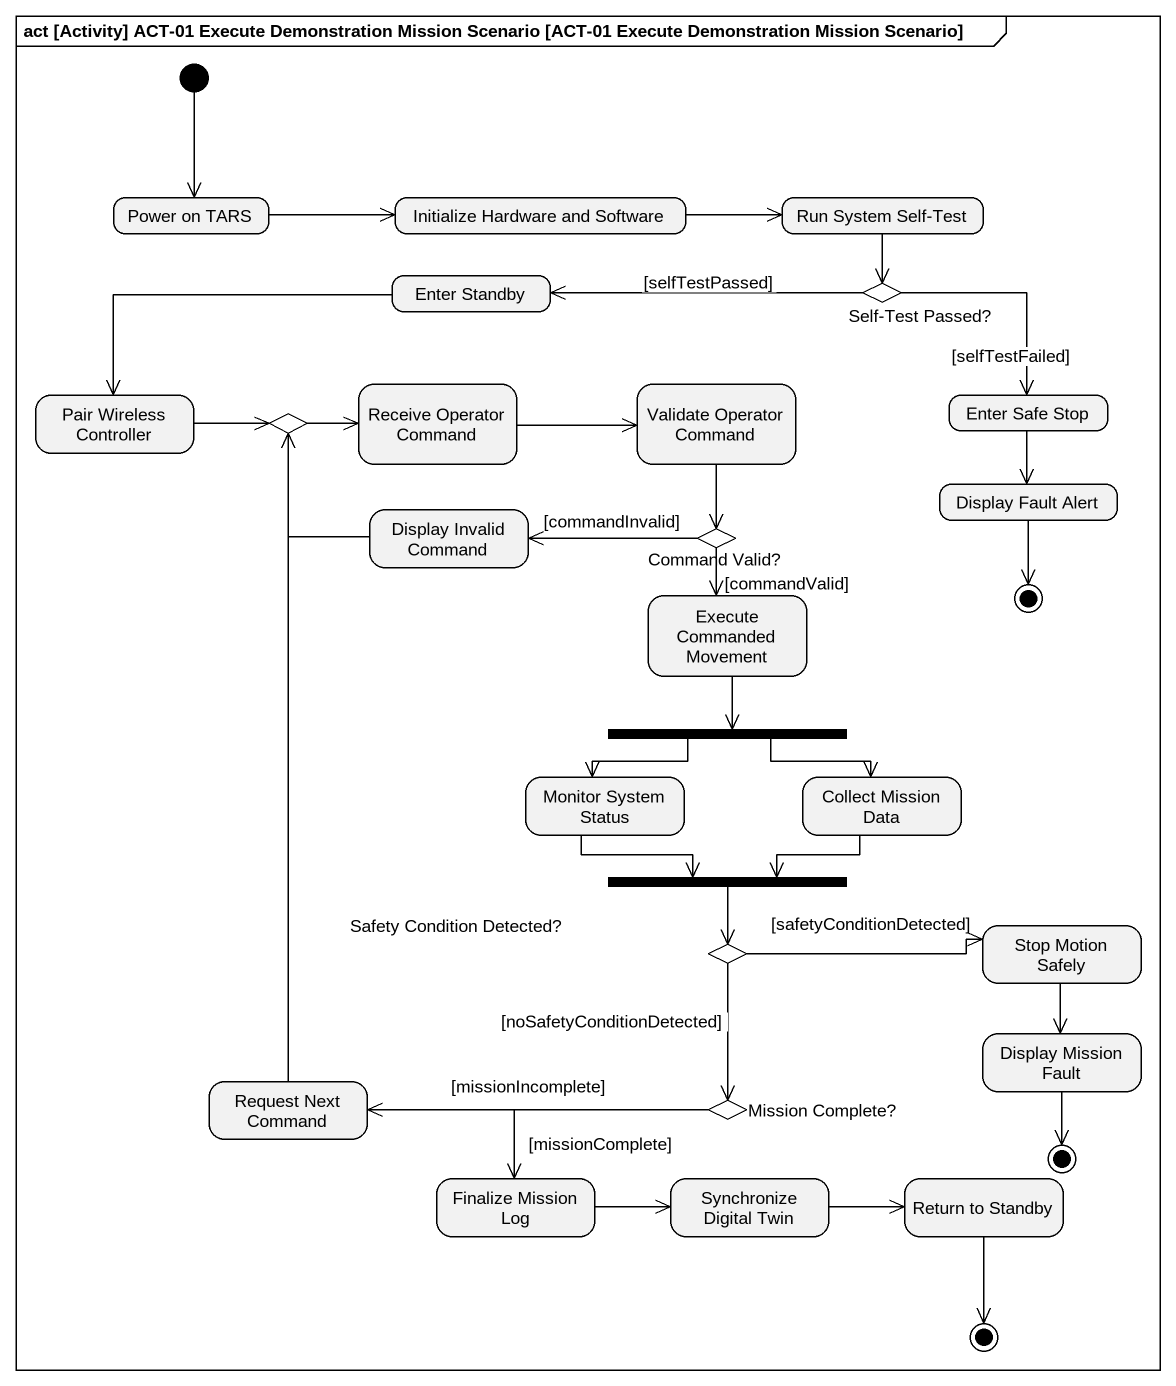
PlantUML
@startuml
mainframe act [Activity] ACT-01 Execute Demonstration Mission Scenario [ACT-01 Execute Demonstration Mission Scenario]
hide empty description
state "Power on TARS" as Power_on_TARS
state "Initialize Hardware and Software" as Initialize_Hardware_and
state "Run System Self-Test" as Run_System_Self_Test
state "Enter Standby" as Enter_Standby
state "Self-Test Passed?" as Self_Test_Passed <<choice>>
state "Pair Wireless Controller" as Pair_Wireless_Controller
state choice1 <<choice>>
state "Receive Operator Command" as Receive_Operator_Command
state "Validate Operator Command" as Validate_Operator_Command
state "Enter Safe Stop" as Enter_Safe_Stop
state "Display Invalid Command" as Display_Invalid_Command
state "Display Fault Alert" as Display_Fault_Alert
state "Command Valid?" as Command_Valid <<choice>>
state final1 <<end>>
state "Execute Commanded Movement" as Execute_Commanded_Movement
state fork1 <<fork>>
state "Monitor System Status" as Monitor_System_Status
state "Collect Mission Data" as Collect_Mission_Data
state fork2 <<join>>
state "Safety Condition Detected?" as Safety_Condition_Detected <<choice>>
state "Stop Motion Safely" as Stop_Motion_Safely
state "Request Next Command" as Request_Next_Command
state "Display Mission Fault" as Display_Mission_Fault
state "Mission Complete?" as Mission_Complete <<choice>>
state final2 <<end>>
state "Finalize Mission Log" as Finalize_Mission_Log
state "Synchronize Digital Twin" as Synchronize_Digital_Twin
state "Return to Standby" as Return_to_Standby
state final3 <<end>>
[*] --> Power_on_TARS
Power_on_TARS -right-> Initialize_Hardware_and
Initialize_Hardware_and -right-> Run_System_Self_Test
Run_System_Self_Test --> Self_Test_Passed
Enter_Standby -left-> Pair_Wireless_Controller
Self_Test_Passed -left-> Enter_Standby : [selfTestPassed]
Self_Test_Passed --> Enter_Safe_Stop : [selfTestFailed]
Pair_Wireless_Controller -right-> choice1
choice1 -right-> Receive_Operator_Command
Receive_Operator_Command -right-> Validate_Operator_Command
Validate_Operator_Command --> Command_Valid
Enter_Safe_Stop --> Display_Fault_Alert
Display_Invalid_Command -up-> choice1
Display_Fault_Alert --> final1
Command_Valid -left-> Display_Invalid_Command : [commandInvalid]
Command_Valid --> Execute_Commanded_Movement : [commandValid]
Execute_Commanded_Movement --> fork1
fork1 -left-> Monitor_System_Status
fork1 -right-> Collect_Mission_Data
Monitor_System_Status --> fork2
Collect_Mission_Data -left-> fork2
fork2 --> Safety_Condition_Detected
Safety_Condition_Detected -right-> Stop_Motion_Safely : [safetyConditionDetected]
Safety_Condition_Detected --> Mission_Complete : [noSafetyConditionDetected]
Stop_Motion_Safely --> Display_Mission_Fault
Request_Next_Command -up-> choice1
Display_Mission_Fault --> final2
Mission_Complete -left-> Request_Next_Command : [missionIncomplete]
Mission_Complete -left-> Finalize_Mission_Log : [missionComplete]
Finalize_Mission_Log -right-> Synchronize_Digital_Twin
Synchronize_Digital_Twin -right-> Return_to_Standby
Return_to_Standby --> final3
@enduml
